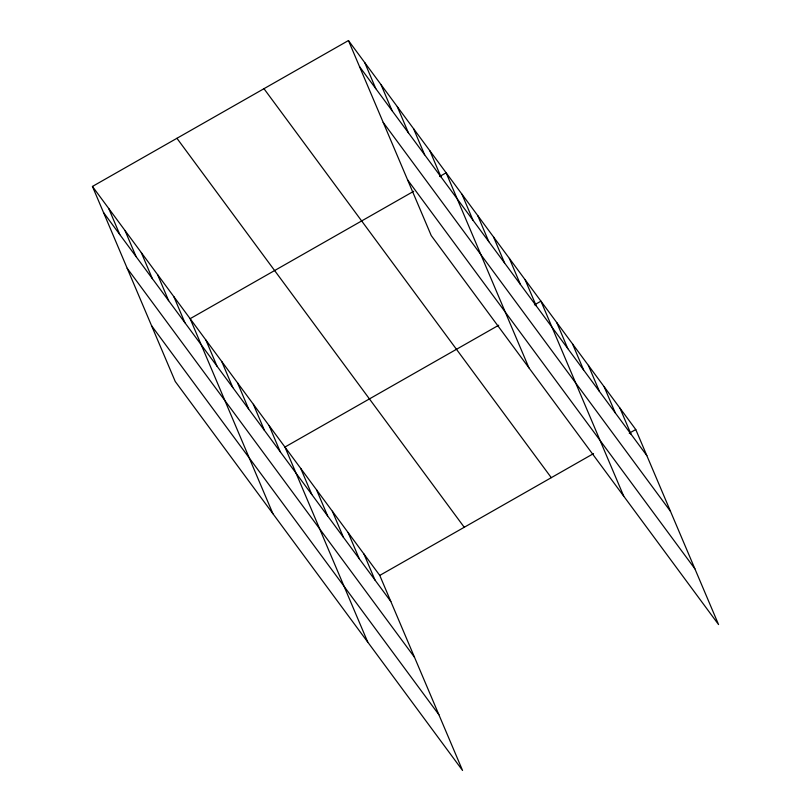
<?xml version="1.0" encoding="UTF-8"?>
<svg xmlns="http://www.w3.org/2000/svg" width="811" height="811" viewBox="0 0 811 811"><rect width="100%" height="100%" fill="white"/><g stroke="black" fill="none" stroke-linecap="round" stroke-linejoin="round"><path stroke-width="1.22" d="M92.444 186.439L379.761 575.415L462.544 770.45L175.237 381.474L92.444 186.439L348.456 40.55L635.763 429.526L718.556 624.561L431.239 235.585L348.456 40.55M413.651 191.315L190.139 318.693L272.922 513.728M439.643 176.504L446.141 172.804L528.924 367.829M498.714 325.231L284.945 447.054L367.738 642.089M534.459 304.865L540.957 301.165L623.74 496.2M379.761 575.415L593.53 453.602M629.265 433.226L635.763 429.526M359.526 66.624L646.833 455.6M383.187 122.38L670.504 511.356M407.568 179.829L694.885 568.805M263.97 88.693L551.287 477.669M176.93 138.296L464.247 527.272M103.514 212.523L390.831 601.498M127.185 268.279L414.492 657.255M151.566 325.718L438.883 714.694M619.969 408.136L631.029 434.209M604.165 386.735L615.235 412.819M588.36 365.345L599.43 391.419M572.556 343.955L583.626 370.029M556.751 322.555L567.822 348.639M525.153 279.775L536.223 305.848M509.349 258.374L520.419 284.458M493.544 236.984L504.614 263.058M477.74 215.584L488.81 241.668M461.946 194.194L473.016 220.278M429.86 150.755L440.931 176.839M413.58 128.716L424.65 154.8M397.299 106.677L408.369 132.751M381.018 84.638L392.088 110.712M364.737 62.589L375.807 88.673M363.957 554.025L375.027 580.098M348.152 532.634L359.222 558.708M332.358 511.234L343.428 537.318M316.554 489.844L327.624 515.918M300.749 468.454L311.819 494.528M269.14 425.663L280.211 451.737M253.346 404.273L264.416 430.347M237.542 382.873L248.612 408.957M221.738 361.483L232.808 387.557M205.933 340.093L217.003 366.166M173.848 296.654L184.918 322.727M157.567 274.615L168.637 300.688M141.286 252.566L152.356 278.649M125.006 230.527L136.076 256.6M108.725 208.488L119.795 234.561"/></g></svg>
